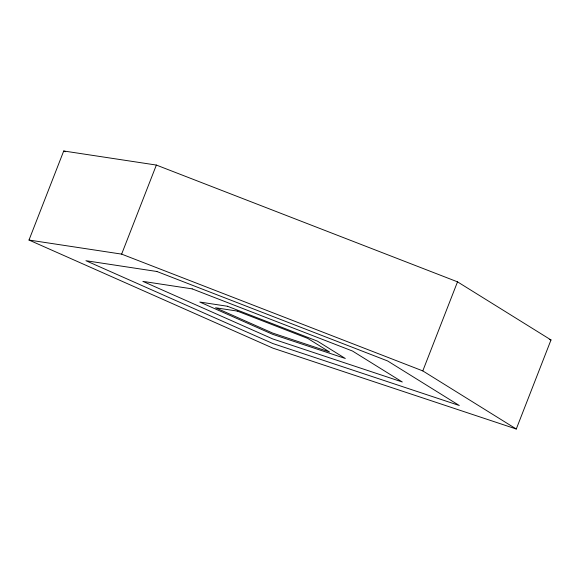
<?xml version="1.0" encoding="UTF-8"?>
<svg xmlns="http://www.w3.org/2000/svg" width="580" height="580" viewBox="0 0 580 580"><rect width="100%" height="100%" fill="white"/><g stroke="black" fill="none" stroke-linecap="round" stroke-linejoin="round"><path stroke-width="0.87" d="M29 240.048L63.72 150.988L156.361 165.061L457.511 281.844L551 339.952L516.28 429.012L272.904 348.138L29 240.048L121.641 254.12L422.791 370.903L516.28 429.012M121.641 254.12L156.361 165.061M422.791 370.903L457.511 281.844M549.282 339.38L551 339.952M63.72 150.988L65.373 151.721M156.912 271.498L85.934 260.717L272.81 343.534L459.287 405.5L387.658 360.977L156.912 271.498M192.19 288.876L142.868 281.38L272.723 338.93L402.295 381.988L352.524 351.052L192.19 288.876M227.469 306.255L199.81 302.049L272.636 334.326L345.303 358.476L317.39 341.12L227.469 306.255M237.242 311.068L215.586 307.777L272.607 333.05L329.512 351.958L307.654 338.372L237.242 311.068"/></g></svg>
